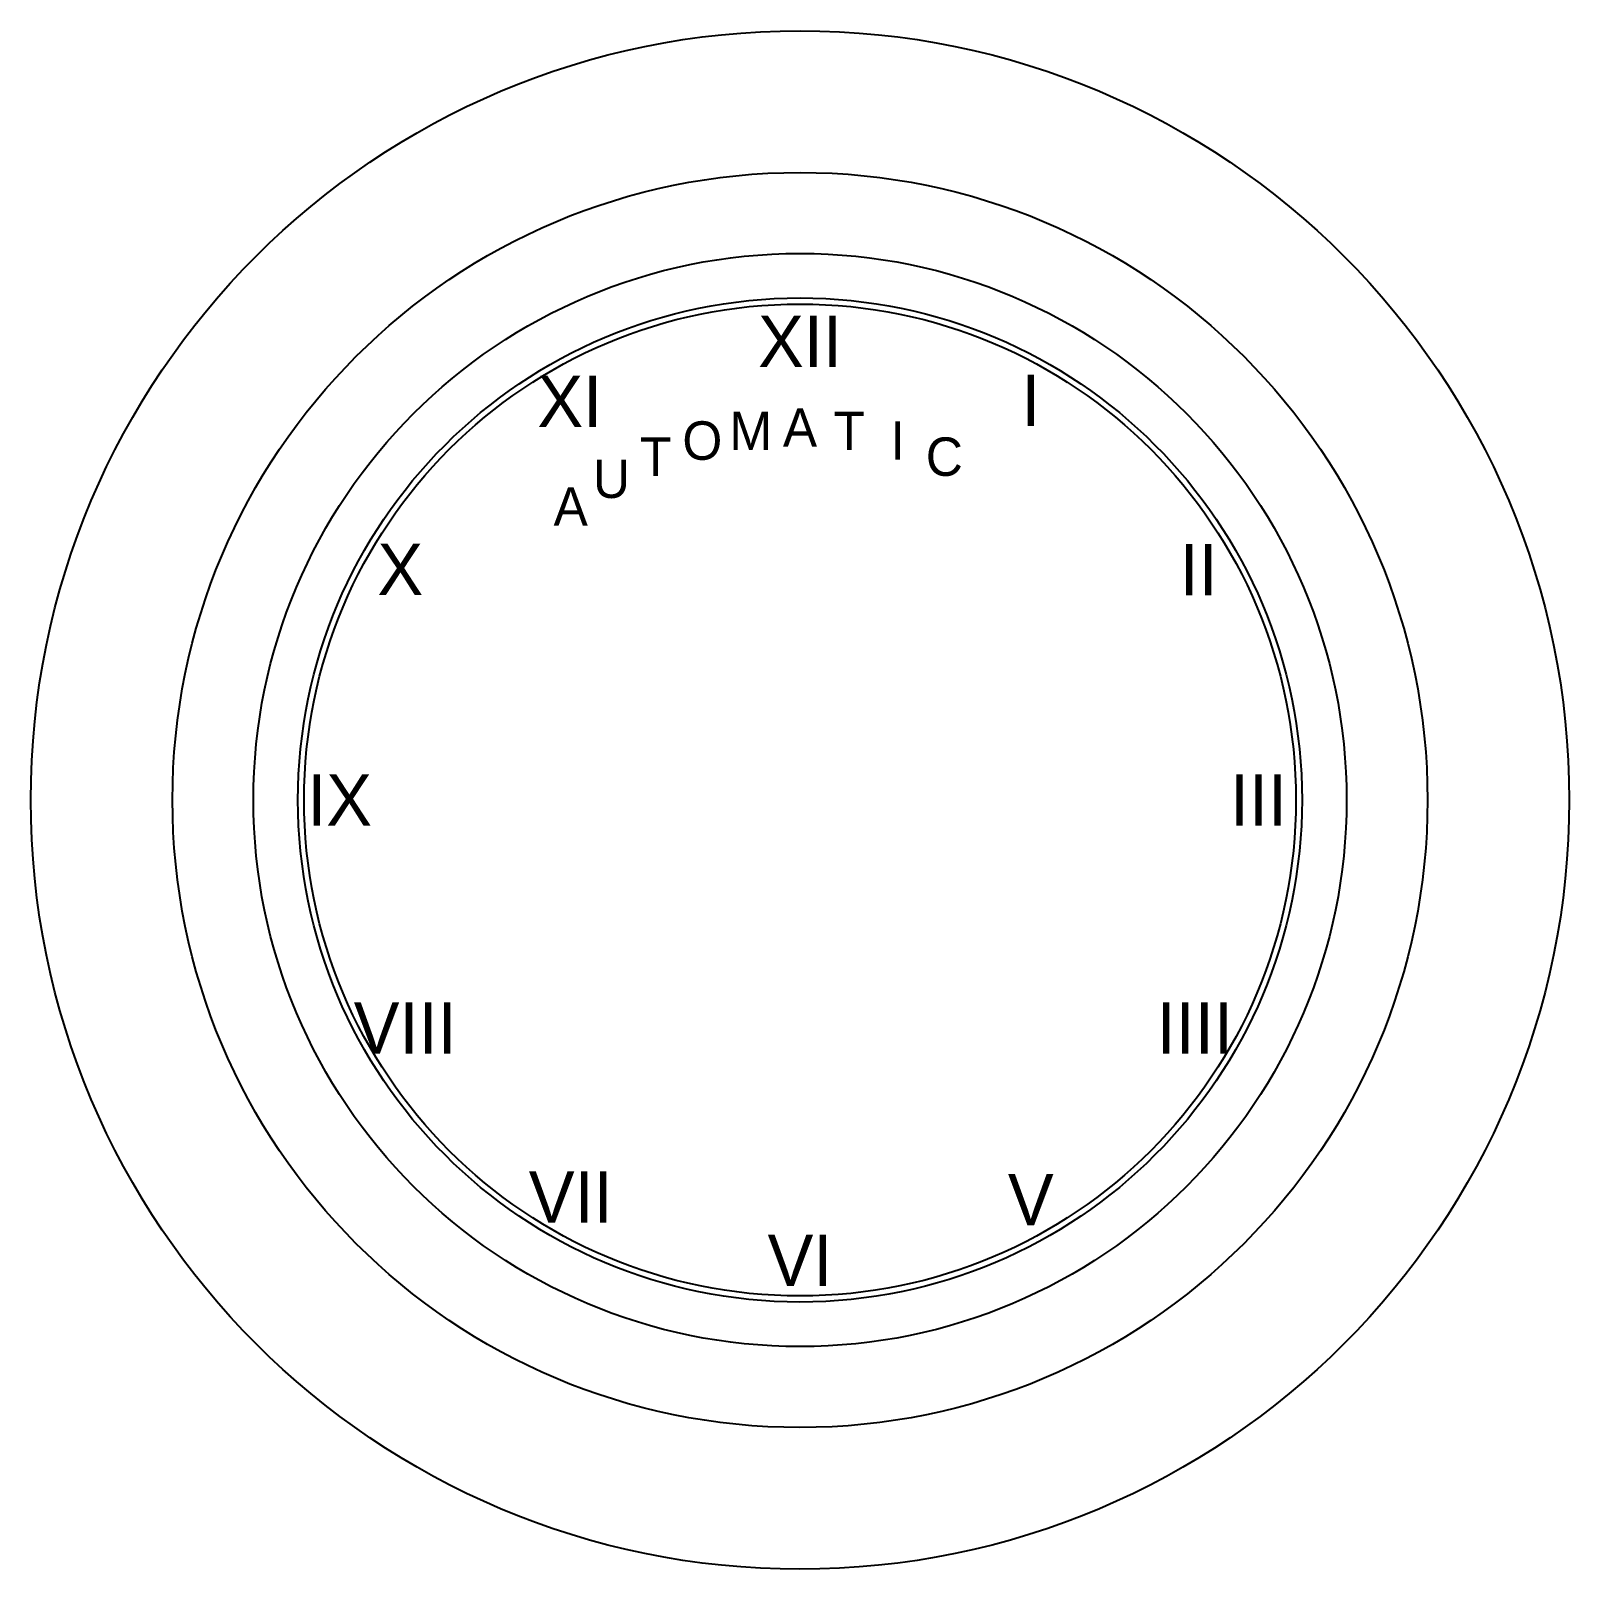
# Model space of a CAD drawing. Header units: millimetres. Extents: x -19 to 19, y -19 to 19.
import ezdxf
from ezdxf.enums import TextEntityAlignment as Align

# ---------------------------------------------------------------- set-up
doc = ezdxf.new("R2010")
doc.units = ezdxf.units.MM

msp = doc.modelspace()

# ---------------------------------------------------------------- linework, layer by layer
at = {"layer": 'band-group-chapter-ring'}
for radius in [13.5, 12.4]:
    msp.add_circle((0, 0), radius, dxfattribs=at)
at = {"layer": 'band-group-dial-face'}
for radius in [12.25, 0]:
    msp.add_circle((0, 0), radius, dxfattribs=at)
at = {"layer": 'band-group-inner-bezel'}
for radius in [15.5, 13.5]:
    msp.add_circle((0, 0), radius, dxfattribs=at)
at = {"layer": 'band-group-outer-bezel'}
for radius in [19, 15.5]:
    msp.add_circle((0, 0), radius, dxfattribs=at)

# ---------------------------------------------------------------- texts
at = {"layer": 'dial-hour-markers', "true_color": 0x26313d}
for s, height, p in [('XII', 1.2675, (0, 11.326)), ('XI', 1.2675, (-5.686, 9.849)), ('I', 1.267, (5.7, 9.873)), ('X', 1.267, (-9.873, 5.7)), ('II', 1.2675, (9.849, 5.686)), ('IX', 1.2675, (-11.372, 0)), ('III', 1.2675, (11.326, 0)), ('VIII', 1.2675, (-9.752, -5.63)), ('IIII', 1.2675, (9.752, -5.63)), ('VII', 1.2675, (-5.663, -9.808)), ('V', 1.267, (5.7, -9.873)), ('VI', 1.2675, (0, -11.372))]:
    msp.add_text(s, height=height, dxfattribs=at).set_placement(p, align=Align.MIDDLE_CENTER)
at = {"layer": 'dial-typography', "true_color": 0x111827}
for s, p in [('M', (-1.217, 9.119)), ('A', (0, 9.2)), ('T', (1.217, 9.119)), ('O', (-2.412, 8.878)), ('I', (2.412, 8.878)), ('T', (-3.565, 8.481)), ('C', (3.565, 8.481)), ('U', (-4.656, 7.935)), ('A', (-5.664, 7.25))]:
    msp.add_text(s, height=0.95, dxfattribs=at).set_placement(p, align=Align.MIDDLE_CENTER)

doc.saveas('drawing.dxf')
